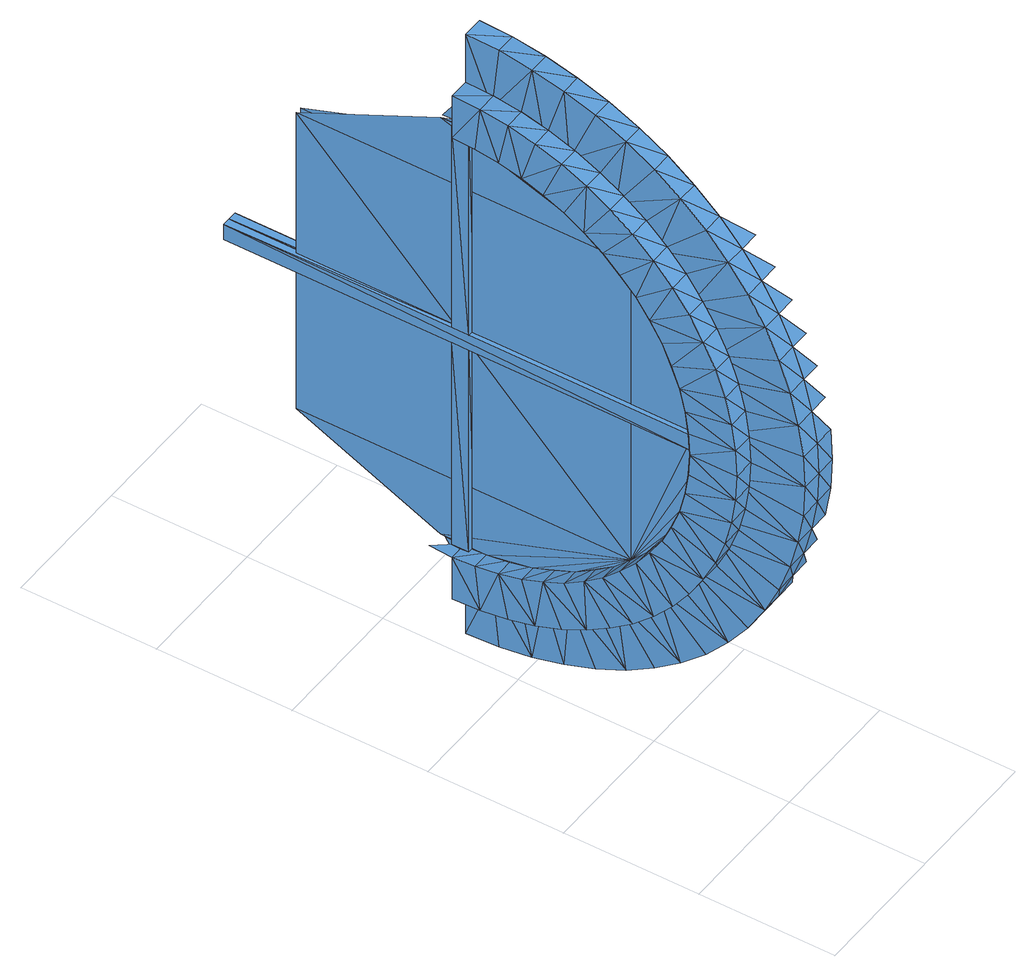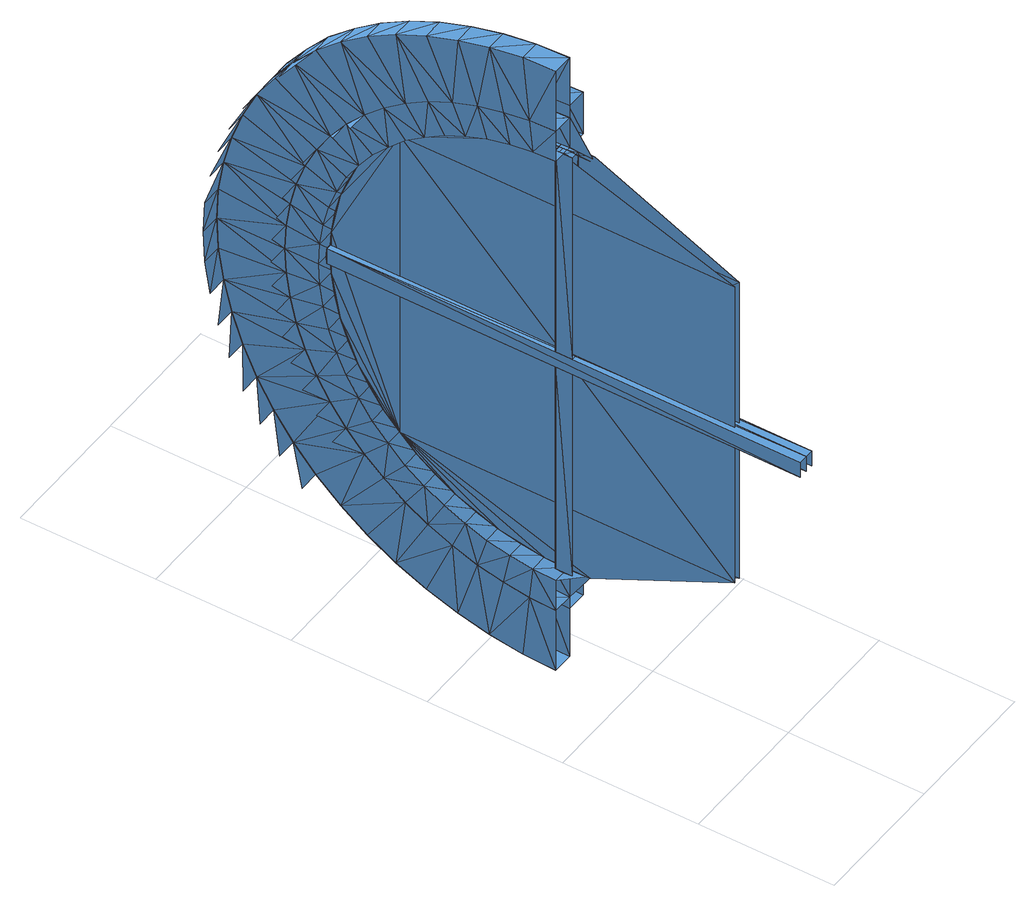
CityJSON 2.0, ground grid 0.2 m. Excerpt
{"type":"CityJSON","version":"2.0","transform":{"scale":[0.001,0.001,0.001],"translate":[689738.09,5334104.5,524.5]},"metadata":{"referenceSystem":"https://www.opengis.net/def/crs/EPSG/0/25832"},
"CityObjects":{
"building1":{"type":"Building","attributes":{"description":"FZK-Haus create by KHH / IAI / FZK","name":"FZK-Haus","Pset_BuildingCommon.SprinklerProtection":0,"Pset_BuildingCommon.SprinklerProtectionAutomatic":0,"Pset_BuildingCommon.OccupancyType":"citygml:1000 (residential building)","Pset_BuildingCommon.GrossPlannedArea":120,"Pset_BuildingCommon.NumberOfStoreys":2,"Pset_BuildingCommon.YearOfConstruction":"2008","Pset_BuildingCommon.NetAreaPlanned":120,"BaseQuantities.GrossFloorArea":241.5},"children":["building1-1"]},
"building1-1":{"type":"BuildingConstructiveElement","attributes":{"name":"Wand-Ext-OG-1","Pset_WallCommon.ThermalTransmittance":0.4,"AC_Pset_Name.Name":"Wand-Ext-OG-1","ArchiCADProperties.Ursprungsgeschoss":"Dachgeschoss","ArchiCADProperties.Raumname":"Galerie","ArchiCADProperties.Raumnummer":"7","ArchiCADProperties.Ebene":"Außenwände","ArchiCADProperties.Typ":"Wand","ArchiCADProperties.Geschützt":0,"ArchiCADProperties.Baustoff / Mehrschichtiger Aufbau / Profil / Schraffur":"Leichtbeton 102890359","ArchiCADProperties.Tragende Funktion":"Nicht definiert","ArchiCADProperties.Lage":"Nicht definiert","ArchiCADProperties.Element-Klassifizierung":"Wand","ArchiCADProperties.Umbau-Status":"Bestand","ArchiCADProperties.Anzeigen auf Umbau-Filter":"Alle relevanten Filter","ArchiCADProperties.Struktur - Typ":"Einfach","ArchiCADProperties.Baustoff/Mehrschicht/Profil":"Leichtbeton 102890359","ArchiCADProperties.Außenseite Oberfläche":"Anstrich","ArchiCADProperties.Innenseite Oberfläche":"Anstrich","ArchiCADProperties.Oberfläche Kante":"Anstrich","ArchiCADProperties.Äußerer Neigungswinkel":90,"ArchiCADProperties.Innerer Neigungswinkel":90,"ArchiCADProperties.Wand Neigungstyp":"gerade","ArchiCADProperties.Lage der Referenzlinie":"Außen","ArchiCADProperties.Geschoss für Oberkantenverknüpfung":"Nicht verknüpft","ArchiCADProperties.Geometriemethode":"Uni","BaseQuantities.Length":9.7,"BaseQuantities.Height":3.39,"BaseQuantities.Width":0.3,"BaseQuantities.GrossFootprintArea":2.91,"BaseQuantities.NetFootprintArea":2.91,"BaseQuantities.GrossSideArea":19.26,"BaseQuantities.NetSideArea":18.47,"BaseQuantities.GrossVolume":5.78,"BaseQuantities.NetVolume":5.54,"ArchiCADQuantities.Höhenangabe zum Projekt-Nullpunkt":2.7,"ArchiCADQuantities.Höhe zu Geschoss":0,"ArchiCADQuantities.Höhe":3.5,"ArchiCADQuantities.Oberflächenbereich":18.65,"ArchiCADQuantities.Netto-Volumen":5.54},"parents":["building1"],"geometry":[{"type":"MultiSurface","lod":"3","boundaries":[[[0,1,2]],[[2,1,3]],[[4,5,0]],[[3,6,7]],[[2,8,0]],[[3,9,2]],[[10,11,4]],[[0,12,4]],[[7,13,3]],[[7,14,15]],[[1,16,3]],[[17,1,0]],[[15,18,7]],[[4,19,10]],[[5,17,0]],[[20,11,10]],[[16,6,3]],[[15,14,21]],[[11,5,4]],[[6,14,7]],[[22,23,24]],[[25,26,22]],[[24,27,22]],[[22,28,25]],[[29,27,24]],[[21,30,15]],[[10,31,20]],[[9,8,2]],[[25,28,32]],[[24,33,29]],[[32,34,25]],[[8,12,0]],[[35,36,20]],[[13,9,3]],[[12,19,4]],[[21,37,38]],[[39,40,29]],[[18,13,7]],[[41,42,32]],[[29,43,39]],[[14,37,21]],[[32,44,41]],[[19,31,10]],[[38,45,21]],[[20,46,35]],[[26,23,22]],[[27,47,22]],[[47,28,22]],[[23,33,24]],[[30,18,15]],[[48,49,39]],[[34,26,25]],[[20,36,11]],[[50,51,41]],[[39,52,48]],[[53,54,35]],[[41,55,50]],[[37,56,38]],[[28,57,32]],[[58,27,29]],[[33,43,29]],[[31,46,20]],[[38,59,60]],[[40,58,29]],[[57,44,32]],[[42,34,32]],[[56,59,38]],[[54,61,35]],[[60,62,38]],[[35,63,53]],[[64,49,48]],[[45,30,21]],[[35,61,36]],[[43,52,39]],[[50,55,65]],[[66,54,53]],[[49,40,39]],[[44,55,41]],[[65,67,50]],[[48,68,64]],[[46,63,35]],[[51,42,41]],[[17,69,1]],[[1,70,16]],[[60,59,71]],[[5,72,17]],[[16,73,6]],[[52,68,48]],[[62,45,38]],[[11,74,5]],[[6,75,14]],[[71,76,60]],[[53,77,66]],[[78,79,64]],[[67,51,50]],[[80,81,66]],[[63,77,53]],[[36,82,11]],[[14,83,37]],[[84,85,65]],[[64,86,78]],[[59,87,71]],[[9,70,8]],[[65,88,84]],[[8,70,12]],[[55,89,65]],[[69,70,1]],[[70,73,16]],[[13,75,9]],[[71,87,90]],[[72,69,17]],[[68,86,64]],[[12,72,19]],[[66,81,54]],[[73,75,6]],[[76,62,60]],[[79,91,64]],[[89,88,65]],[[74,72,5]],[[61,92,36]],[[37,93,56]],[[18,83,13]],[[94,95,96]],[[97,79,78]],[[19,74,31]],[[75,83,14]],[[27,69,47]],[[90,98,71]],[[66,99,80]],[[47,73,28]],[[85,67,65]],[[58,69,27]],[[64,91,49]],[[70,69,12]],[[73,70,9]],[[28,73,57]],[[82,74,11]],[[75,73,9]],[[30,83,18]],[[69,72,12]],[[77,99,66]],[[84,88,100]],[[96,101,94]],[[94,70,95]],[[31,74,46]],[[87,102,90]],[[40,72,58]],[[100,103,84]],[[78,104,97]],[[83,93,37]],[[83,75,13]],[[72,74,19]],[[57,75,44]],[[54,105,61]],[[56,106,59]],[[70,73,47]],[[69,70,47]],[[27,107,47]],[[47,108,28]],[[47,108,27]],[[28,109,47]],[[23,110,33]],[[26,111,23]],[[33,107,23]],[[26,109,23]],[[86,104,78]],[[80,112,81]],[[43,107,33]],[[34,109,26]],[[113,114,80]],[[115,116,90]],[[58,117,27]],[[28,109,57]],[[27,107,58]],[[57,118,28]],[[101,70,94]],[[92,82,36]],[[70,119,95]],[[33,120,43]],[[34,121,26]],[[72,69,58]],[[73,75,57]],[[98,76,71]],[[45,93,30]],[[102,115,90]],[[122,123,124]],[[49,82,40]],[[46,82,63]],[[40,125,58]],[[57,118,44]],[[44,126,57]],[[58,117,40]],[[93,106,56]],[[44,93,55]],[[75,83,44]],[[52,125,43]],[[42,126,34]],[[127,128,123]],[[42,129,34]],[[43,130,52]],[[103,85,84]],[[74,82,46]],[[122,131,123]],[[124,132,122]],[[133,124,134]],[[82,74,40]],[[83,93,44]],[[81,135,54]],[[59,136,87]],[[105,92,61]],[[88,137,100]],[[91,82,49]],[[99,138,80]],[[123,139,127]],[[133,140,124]],[[80,114,112]],[[141,142,97]],[[49,143,40]],[[44,126,55]],[[55,144,44]],[[40,125,49]],[[40,74,72]],[[55,93,89]],[[107,108,47]],[[109,108,47]],[[111,110,23]],[[107,108,23]],[[108,109,23]],[[132,131,122]],[[70,119,101]],[[108,109,28]],[[108,107,27]],[[131,139,123]],[[110,120,33]],[[134,145,133]],[[127,146,128]],[[68,143,52]],[[51,144,42]],[[140,132,124]],[[117,107,27]],[[118,109,28]],[[121,111,26]],[[106,136,59]],[[147,148,100]],[[97,149,141]],[[30,93,83]],[[51,150,42]],[[52,151,68]],[[62,136,45]],[[100,152,147]],[[104,149,97]],[[139,146,127]],[[109,118,57]],[[107,117,58]],[[82,92,63]],[[109,118,34]],[[107,117,43]],[[153,154,128]],[[142,155,97]],[[137,152,100]],[[145,140,133]],[[97,155,79]],[[125,117,58]],[[126,118,57]],[[63,105,77]],[[156,157,113]],[[158,159,116]],[[113,80,138]],[[125,117,43]],[[118,126,34]],[[101,160,70]],[[70,161,119]],[[162,163,134]],[[128,164,153]],[[146,164,128]],[[115,158,116]],[[91,165,49]],[[55,144,89]],[[89,166,55]],[[49,143,91]],[[128,167,123]],[[135,105,54]],[[162,134,168]],[[118,126,44]],[[117,125,40]],[[92,105,63]],[[136,106,45]],[[93,106,89]],[[112,169,81]],[[87,170,102]],[[86,143,68]],[[67,144,51]],[[79,105,91]],[[163,145,134]],[[131,132,139]],[[45,106,93]],[[143,125,40]],[[144,126,44]],[[148,103,100]],[[76,136,62]],[[160,161,70]],[[161,171,119]],[[89,136,88]],[[143,125,52]],[[126,144,42]],[[152,172,147]],[[91,92,82]],[[140,145,132]],[[67,173,51]],[[68,174,86]],[[105,92,91]],[[106,136,89]],[[136,170,87]],[[113,157,114]],[[164,175,153]],[[168,176,162]],[[153,175,154]],[[69,177,70]],[[70,178,73]],[[90,116,179]],[[146,139,164]],[[126,144,55]],[[125,143,49]],[[154,167,128]],[[77,105,99]],[[72,180,69]],[[73,181,75]],[[176,163,162]],[[79,182,91]],[[89,166,88]],[[88,183,89]],[[91,165,79]],[[155,105,79]],[[165,143,49]],[[166,144,55]],[[169,135,81]],[[158,184,159]],[[124,123,185]],[[74,186,72]],[[75,187,83]],[[175,188,154]],[[149,189,141]],[[190,191,154]],[[134,124,185]],[[88,136,137]],[[141,192,142]],[[163,176,145]],[[193,194,168]],[[154,188,190]],[[104,182,86]],[[85,183,67]],[[156,113,195]],[[144,166,89]],[[143,165,91]],[[98,90,179]],[[195,113,138]],[[132,196,139]],[[161,160,171]],[[156,197,157]],[[98,170,76]],[[194,176,168]],[[82,198,74]],[[83,199,93]],[[85,200,67]],[[86,201,104]],[[105,135,99]],[[170,202,102]],[[145,196,132]],[[175,164,188]],[[193,168,203]],[[144,166,67]],[[143,165,86]],[[168,134,185]],[[191,167,154]],[[177,178,70]],[[178,181,73]],[[182,165,91]],[[183,166,89]],[[99,135,138]],[[180,177,69]],[[155,204,79]],[[88,183,137]],[[137,205,88]],[[79,182,155]],[[188,206,190]],[[136,170,137]],[[192,141,189]],[[76,170,136]],[[181,187,75]],[[152,207,172]],[[182,165,86]],[[166,183,67]],[[116,159,208]],[[186,180,72]],[[92,209,82]],[[93,210,106]],[[115,102,202]],[[155,135,105]],[[176,196,145]],[[203,211,193]],[[190,206,191]],[[123,167,185]],[[158,212,184]],[[149,182,104]],[[103,183,85]],[[166,183,88]],[[165,182,79]],[[197,213,157]],[[187,199,83]],[[142,169,155]],[[109,181,108]],[[211,194,193]],[[108,177,107]],[[203,168,185]],[[192,214,142]],[[169,135,155]],[[170,202,137]],[[118,181,109]],[[215,216,172]],[[217,218,192]],[[107,177,117]],[[198,186,74]],[[137,202,152]],[[194,211,176]],[[112,114,219]],[[135,169,138]],[[164,139,220]],[[126,187,118]],[[207,215,172]],[[204,182,79]],[[205,183,88]],[[103,221,85]],[[104,222,149]],[[147,172,223]],[[199,210,93]],[[206,224,191]],[[117,180,125]],[[105,225,92]],[[106,226,136]],[[178,177,108]],[[181,178,108]],[[179,116,208]],[[227,156,195]],[[197,156,227]],[[107,228,108]],[[108,229,109]],[[212,230,184]],[[231,232,197]],[[230,233,184]],[[98,202,170]],[[142,234,155]],[[137,205,152]],[[152,235,137]],[[155,204,142]],[[179,236,98]],[[219,195,138]],[[117,237,107]],[[109,238,118]],[[209,198,82]],[[206,188,224]],[[187,181,118]],[[177,180,117]],[[188,164,220]],[[211,196,176]],[[185,196,203]],[[191,224,167]],[[202,207,152]],[[169,219,138]],[[197,232,213]],[[183,205,137]],[[182,204,155]],[[196,211,203]],[[158,115,236]],[[144,210,126]],[[125,239,117]],[[118,240,126]],[[210,226,106]],[[192,218,214]],[[125,198,143]],[[180,186,125]],[[148,147,223]],[[241,192,189]],[[169,112,219]],[[236,115,202]],[[142,214,169]],[[217,192,241]],[[159,184,242]],[[210,199,126]],[[186,198,125]],[[135,243,105]],[[136,244,170]],[[139,196,220]],[[225,209,92]],[[183,205,103]],[[182,204,149]],[[166,210,144]],[[215,245,216]],[[98,236,202]],[[224,220,167]],[[189,234,149]],[[148,235,103]],[[234,204,155]],[[235,205,137]],[[224,188,220]],[[143,246,125]],[[126,247,144]],[[114,157,248]],[[126,199,187]],[[143,198,165]],[[226,244,136]],[[148,249,103]],[[149,250,189]],[[230,251,233]],[[202,236,207]],[[214,219,169]],[[234,204,149]],[[205,235,103]],[[252,167,220]],[[208,159,242]],[[253,197,227]],[[208,254,179]],[[248,227,195]],[[205,235,152]],[[204,234,142]],[[217,255,218]],[[231,197,253]],[[172,216,256]],[[219,248,195]],[[252,257,167]],[[258,259,185]],[[212,158,254]],[[165,260,143]],[[144,261,166]],[[262,263,231]],[[243,225,105]],[[198,209,165]],[[169,264,135]],[[170,265,202]],[[219,114,248]],[[254,158,236]],[[231,263,232]],[[183,244,166]],[[218,248,214]],[[254,215,207]],[[236,254,207]],[[185,259,266]],[[165,225,182]],[[235,223,148]],[[234,241,189]],[[166,226,210]],[[244,226,166]],[[209,225,165]],[[196,185,266]],[[267,252,220]],[[179,254,236]],[[244,265,170]],[[207,152,235]],[[214,142,234]],[[214,248,219]],[[223,172,256]],[[268,217,241]],[[157,213,269]],[[215,270,245]],[[184,233,271]],[[230,272,251]],[[182,273,165]],[[166,274,183]],[[255,217,268]],[[275,257,252]],[[258,276,259]],[[255,277,218]],[[205,244,183]],[[275,252,267]],[[264,243,135]],[[95,278,96]],[[248,253,227]],[[142,214,279]],[[152,207,280]],[[182,225,204]],[[230,212,281]],[[257,282,167]],[[283,258,185]],[[254,270,215]],[[208,242,254]],[[242,184,271]],[[284,231,253]],[[248,157,269]],[[281,212,254]],[[285,286,255]],[[287,288,245]],[[266,289,196]],[[290,267,220]],[[270,287,245]],[[272,291,251]],[[265,292,202]],[[262,293,263]],[[262,231,284]],[[259,276,294]],[[218,277,248]],[[266,259,294]],[[295,275,267]],[[291,296,251]],[[216,245,297]],[[215,207,280]],[[218,214,279]],[[204,298,182]],[[183,299,205]],[[225,243,204]],[[278,95,119]],[[234,142,279]],[[280,207,235]],[[235,152,280]],[[279,214,234]],[[235,280,223]],[[234,279,241]],[[255,286,277]],[[213,232,300]],[[236,202,292]],[[205,265,244]],[[248,269,253]],[[293,301,263]],[[242,281,254]],[[235,292,205]],[[257,275,295]],[[277,269,248]],[[254,281,270]],[[294,289,266]],[[290,295,267]],[[292,265,205]],[[243,264,204]],[[302,256,223]],[[303,268,241]],[[256,216,297]],[[304,255,268]],[[233,251,305]],[[204,264,234]],[[214,218,303]],[[207,215,302]],[[169,219,306]],[[280,302,223]],[[279,303,241]],[[272,230,307]],[[285,255,304]],[[119,308,101]],[[101,309,119]],[[269,213,300]],[[307,230,281]],[[282,310,167]],[[311,283,185]],[[269,300,253]],[[289,312,196]],[[313,290,220]],[[271,307,242]],[[300,284,253]],[[276,258,289]],[[294,276,289]],[[290,257,295]],[[234,314,204]],[[205,315,235]],[[287,316,288]],[[281,307,270]],[[291,317,296]],[[264,279,234]],[[271,233,305]],[[318,262,284]],[[286,300,277]],[[307,287,270]],[[242,307,281]],[[254,236,319]],[[293,320,301]],[[270,215,302]],[[277,218,303]],[[277,300,269]],[[279,214,303]],[[302,215,280]],[[280,207,302]],[[303,218,279]],[[293,262,318]],[[285,321,286]],[[232,263,322]],[[264,169,306]],[[319,236,292]],[[323,282,257]],[[283,324,258]],[[235,280,292]],[[323,257,290]],[[302,297,256]],[[303,304,268]],[[308,119,171]],[[320,325,301]],[[245,288,326]],[[219,248,327]],[[218,277,328]],[[215,270,329]],[[291,330,317]],[[264,306,279]],[[291,272,331]],[[300,232,322]],[[331,272,307]],[[280,319,292]],[[251,296,332]],[[321,333,286]],[[258,324,334]],[[289,258,334]],[[335,323,290]],[[312,336,196]],[[337,313,220]],[[167,338,185]],[[310,339,167]],[[340,311,185]],[[287,341,316]],[[300,322,284]],[[307,341,287]],[[297,245,326]],[[342,285,304]],[[271,305,307]],[[281,254,343]],[[322,318,284]],[[286,333,300]],[[306,219,327]],[[343,254,319]],[[160,344,171]],[[302,343,280]],[[327,303,279]],[[306,327,279]],[[303,218,328]],[[329,270,302]],[[302,215,329]],[[328,277,303]],[[287,270,329]],[[286,277,328]],[[321,285,342]],[[330,345,317]],[[320,346,325]],[[305,251,332]],[[347,293,318]],[[263,301,348]],[[341,349,316]],[[282,323,335]],[[334,312,289]],[[313,335,290]],[[280,343,319]],[[305,331,307]],[[248,269,350]],[[320,293,347]],[[333,322,300]],[[302,329,297]],[[303,328,304]],[[345,351,317]],[[321,352,333]],[[307,331,341]],[[277,286,353]],[[270,287,354]],[[320,355,346]],[[324,283,312]],[[322,263,348]],[[356,291,331]],[[334,324,312]],[[313,282,335]],[[330,291,356]],[[307,281,357]],[[322,347,318]],[[196,358,220]],[[336,359,196]],[[327,328,303]],[[288,316,360]],[[327,248,350]],[[357,281,343]],[[342,353,304]],[[354,326,297]],[[329,354,297]],[[328,353,304]],[[352,361,333]],[[296,317,362]],[[331,356,341]],[[302,329,343]],[[305,356,331]],[[341,363,349]],[[333,348,322]],[[328,277,353]],[[354,287,329]],[[329,270,354]],[[353,286,328]],[[361,348,333]],[[356,363,341]],[[341,287,354]],[[333,286,353]],[[364,282,313]],[[364,310,282]],[[311,365,283]],[[326,288,360]],[[366,321,342]],[[301,325,367]],[[269,300,368]],[[332,296,362]],[[369,320,347]],[[329,357,343]],[[305,332,356]],[[327,350,328]],[[322,348,347]],[[352,321,366]],[[355,320,369]],[[363,370,349]],[[312,283,371]],[[372,364,313]],[[283,365,371]],[[348,301,367]],[[373,330,356]],[[331,307,374]],[[345,330,373]],[[286,333,375]],[[287,341,376]],[[350,269,368]],[[374,307,357]],[[352,377,361]],[[370,378,349]],[[354,360,326]],[[353,366,342]],[[339,338,167]],[[379,340,185]],[[350,368,328]],[[348,369,347]],[[354,374,329]],[[368,353,328]],[[332,362,356]],[[356,373,363]],[[329,374,357]],[[361,367,348]],[[317,351,380]],[[300,322,381]],[[371,336,312]],[[337,372,313]],[[316,349,382]],[[353,286,375]],[[376,341,354]],[[354,287,376]],[[375,333,353]],[[310,364,372]],[[325,346,383]],[[373,370,363]],[[363,341,376]],[[361,333,375]],[[352,384,377]],[[385,337,220]],[[362,373,356]],[[360,316,382]],[[386,352,366]],[[361,377,367]],[[348,367,369]],[[387,388,389]],[[390,391,392]],[[362,317,380]],[[393,355,369]],[[356,331,394]],[[368,300,381]],[[394,331,374]],[[395,396,389]],[[397,391,390]],[[371,365,336]],[[337,310,372]],[[365,311,336]],[[367,325,383]],[[398,345,373]],[[389,399,387]],[[392,400,390]],[[366,375,353]],[[360,376,354]],[[401,345,398]],[[278,402,96]],[[388,395,389]],[[391,403,392]],[[368,375,353]],[[333,361,404]],[[341,363,405]],[[359,358,196]],[[384,352,386]],[[354,376,374]],[[370,406,378]],[[399,407,387]],[[400,408,390]],[[384,409,377]],[[367,383,369]],[[397,390,408]],[[373,410,370]],[[362,398,373]],[[377,411,367]],[[322,348,412]],[[376,382,360]],[[375,386,366]],[[388,387,407]],[[413,310,337]],[[413,339,310]],[[340,414,311]],[[389,396,398]],[[375,333,404]],[[405,363,376]],[[376,341,405]],[[404,361,375]],[[376,394,374]],[[383,393,369]],[[409,411,377]],[[370,363,405]],[[377,361,404]],[[368,381,375]],[[411,383,367]],[[391,397,383]],[[338,379,185]],[[399,389,398]],[[383,397,408]],[[392,403,415]],[[349,378,416]],[[362,380,398]],[[381,322,412]],[[417,356,394]],[[101,96,309]],[[308,278,119]],[[370,410,406]],[[373,356,417]],[[418,388,407]],[[400,392,415]],[[336,311,419]],[[420,413,337]],[[373,398,410]],[[311,414,419]],[[407,418,399]],[[408,421,400]],[[399,422,407]],[[400,415,408]],[[398,396,422]],[[421,391,383]],[[422,398,399]],[[383,421,408]],[[386,404,375]],[[382,405,376]],[[399,423,407]],[[400,424,408]],[[381,412,375]],[[308,309,101]],[[309,308,119]],[[418,422,399]],[[421,415,400]],[[422,418,407]],[[415,421,408]],[[361,377,425]],[[363,370,426]],[[382,349,416]],[[427,384,386]],[[376,417,394]],[[405,417,376]],[[412,404,375]],[[348,367,428]],[[419,359,336]],[[429,420,337]],[[411,430,383]],[[398,431,410]],[[339,413,420]],[[423,432,407]],[[424,433,408]],[[383,408,433]],[[409,384,427]],[[418,407,432]],[[404,361,425]],[[426,370,405]],[[405,363,426]],[[425,377,404]],[[358,385,220]],[[399,398,434]],[[410,370,426]],[[411,377,425]],[[405,426,382]],[[404,425,386]],[[412,348,428]],[[435,373,417]],[[398,373,435]],[[421,383,436]],[[423,399,434]],[[436,383,433]],[[400,415,437]],[[426,416,382]],[[425,427,386]],[[160,101,344]],[[438,308,171]],[[439,418,432]],[[424,400,437]],[[412,428,404]],[[423,440,432]],[[424,437,433]],[[378,406,441]],[[405,435,417]],[[434,398,440]],[[442,421,436]],[[377,411,443]],[[370,410,444]],[[434,440,423]],[[442,436,433]],[[367,383,445]],[[428,425,404]],[[344,438,171]],[[440,439,432]],[[437,442,433]],[[416,378,441]],[[446,409,427]],[[405,426,435]],[[425,377,443]],[[444,410,426]],[[426,370,444]],[[443,411,425]],[[428,367,445]],[[447,398,435]],[[431,398,447]],[[426,441,416]],[[425,446,427]],[[428,443,425]],[[426,444,435]],[[446,443,425]],[[441,444,426]],[[444,447,435]],[[428,445,443]]],"semantics":{"surfaces":[{"type":"Window"}],"values":[0,0,0,0,0,0,0,0,0,0,0,0,0,0,0,0,0,0,0,0,0,0,0,0,0,0,0,0,0,0,0,0,0,0,0,0,0,0,0,0,0,0,0,0,0,0,0,0,0,0,0,0,0,0,0,0,0,0,0,0,0,0,0,0,0,0,0,0,0,0,0,0,0,0,0,0,0,0,0,0,0,0,0,0,0,0,0,0,0,0,0,0,0,0,0,0,0,0,0,0,0,0,0,0,0,0,0,0,0,0,0,0,0,0,0,0,0,0,0,0,0,0,0,0,0,0,0,0,0,0,0,0,0,0,0,0,0,0,0,0,0,0,0,0,0,0,0,0,0,0,0,0,0,0,0,0,0,0,0,0,0,0,0,0,0,0,0,0,0,0,0,0,0,0,0,0,0,0,0,0,0,0,0,0,0,0,0,0,0,0,0,0,0,0,0,0,0,0,0,0,0,0,0,0,0,0,0,0,0,0,0,0,0,0,0,0,0,0,0,0,0,0,0,0,0,0,0,0,0,0,0,0,0,0,0,0,0,0,0,0,0,0,0,0,0,0,0,0,0,0,0,0,0,0,0,0,0,0,0,0,0,0,0,0,0,0,0,0,0,0,0,0,0,0,0,0,0,0,0,0,0,0,0,0,0,0,0,0,0,0,0,0,0,0,0,0,0,0,0,0,0,0,0,0,0,0,0,0,0,0,0,0,0,0,0,0,0,0,0,0,0,0,0,0,0,0,0,0,0,0,0,0,0,0,0,0,0,0,0,0,0,0,0,0,0,0,0,0,0,0,0,0,0,0,0,0,0,0,0,0,0,0,0,0,0,0,0,0,0,0,0,0,0,0,0,0,0,0,0,0,0,0,0,0,0,0,0,0,0,0,0,0,0,0,0,0,0,0,0,0,0,0,0,0,0,0,0,0,0,0,0,0,0,0,0,0,0,0,0,0,0,0,0,0,0,0,0,0,0,0,0,0,0,0,0,0,0,0,0,0,0,0,0,0,0,0,0,0,0,0,0,0,0,0,0,0,0,0,0,0,0,0,0,0,0,0,0,0,0,0,0,0,0,0,0,0,0,0,0,0,0,0,0,0,0,0,0,0,0,0,0,0,0,0,0,0,0,0,0,0,0,0,0,0,0,0,0,0,0,0,0,0,0,0,0,0,0,0,0,0,0,0,0,0,0,0,0,0,0,0,0,0,0,0,0,0,0,0,0,0,0,0,0,0,0,0,0,0,0,0,0,0,0,0,0,0,0,0,0,0,0,0,0,0,0,0,0,0,0,0,0,0,0,0,0,0,0,0,0,0,0,0,0,0,0,0,0,0,0,0,0,0,0,0,0,0,0,0,0,0,0,0,0,0,0,0,0,0,0,0,0,0,0,0,0,0,0,0,0,0,0,0,0,0,0,0,0,0,0,0,0,0,0,0,0,0,0,0,0,0,0,0,0,0,0,0,0,0,0,0,0,0,0,0,0,0,0,0,0,0,0,0,0,0,0,0,0,0,0,0,0,0,0,0,0,0,0,0,0,0,0,0,0,0,0,0,0,0,0,0,0,0,0,0,0,0,0,0,0,0,0,0,0,0,0,0,0,0,0,0,0,0,0,0,0,0,0,0,0,0,0,0,0,0,0,0,0,0,0,0,0,0,0,0,0,0,0,0,0,0,0,0,0,0,0,0,0,0,0,0,0,0,0,0,0,0,0,0,0,0,0,0,0,0,0,0,0,0,0,0,0,0,0,0,0,0,0,0,0,0,0,0,0,0,0,0,0,0,0,0,0,0,0,0,0,0,0,0,0,0,0,0,0,0,0,0,0,0,0,0,0,0,0,0,0,0,0,0,0,0,0,0,0,0,0,0,0,0,0,0,0,0,0,0,0,0,0,0,0,0,0,0,0,0,0,0,0,0,0,0,0,0,0,0,0,0,0,0,0,0,0,0,0,0,0,0,0,0,0,0,0,0,0,0,0,0,0,0,0,0,0,0,0,0,0,0,0,0,0,0,0,0,0,0,0,0,0,0,0,0,0,0,0,0,0,0,0,0,0,0,0,0,0,0,0,0,0,0,0,0,0,0,0,0,0,0,0,0,0,0,0,0,0,0,0,0,0,0,0,0,0,0,0,0,0,0,0,0,0,0,0,0,0,0,0,0,0,0,0,0,0,0,0,0,0,0,0,0,0,0,0,0,0,0,0,0,0,0,0,0,0,0,0,0,0,0,0,0,0,0,0,0,0,0,0,0,0,0,0,0,0,0,0,0,0,0,0,0,0,0,0,0,0,0,0,0,0,0]}}]}
},
"vertices":[
[5,82,541],[5,150,500],[5,80,500],[5,82,459],[5,88,582],[5,157,568],[5,157,432],[5,88,418],[35,80,500],[35,82,459],[5,98,622],[5,165,602],[35,82,541],[35,88,418],[5,165,398],[5,98,378],[5,152,466],[5,152,534],[35,98,378],[35,88,582],[5,112,661],[5,112,339],[35,0,500],[65,0,500],[35,2,549],[35,2,451],[65,2,451],[35,102,539],[35,102,461],[35,10,598],[35,112,339],[35,98,622],[35,10,402],[65,2,549],[65,10,402],[5,130,698],[5,177,634],[5,177,366],[5,130,302],[35,22,645],[35,117,616],[35,22,355],[65,22,355],[65,10,598],[35,117,384],[35,130,302],[35,112,661],[35,100,500],[35,38,691],[35,130,653],[35,38,309],[65,38,309],[65,22,645],[5,151,733],[5,209,694],[35,130,347],[5,191,335],[35,108,422],[35,108,578],[5,209,306],[5,151,267],[5,191,665],[35,151,267],[35,130,698],[35,59,736],[35,59,264],[5,175,766],[65,59,264],[65,38,691],[35,152,534],[35,150,500],[5,175,234],[35,157,568],[35,152,466],[35,165,602],[35,157,432],[35,175,234],[35,151,733],[35,84,778],[35,167,722],[5,203,797],[5,229,722],[35,177,634],[35,165,398],[35,84,222],[65,84,222],[65,59,736],[5,229,278],[35,167,278],[35,147,311],[5,203,203],[35,147,689],[35,191,665],[35,177,366],[23,150,500],[23,151,513],[23,151,488],[35,113,817],[35,203,203],[35,175,766],[35,113,183],[35,151,488],[5,253,253],[65,113,183],[65,84,778],[35,209,694],[35,191,335],[65,102,539],[65,100,500],[65,102,461],[95,0,500],[95,2,451],[5,253,747],[5,234,825],[5,278,771],[5,278,229],[5,234,175],[65,108,578],[65,108,422],[35,151,513],[95,2,549],[95,10,402],[30,150,500],[30,152,534],[30,152,466],[65,117,616],[65,117,384],[30,157,568],[30,165,602],[95,22,355],[95,10,598],[40,150,500],[40,152,466],[30,157,432],[30,165,398],[35,229,722],[35,209,306],[35,191,246],[35,203,797],[40,152,534],[40,157,432],[35,146,854],[35,217,783],[65,130,653],[65,130,347],[40,165,398],[40,157,568],[35,146,146],[65,146,146],[65,113,817],[95,38,309],[95,22,645],[35,217,217],[30,177,634],[30,191,665],[35,191,754],[5,267,849],[5,306,791],[5,306,209],[5,267,151],[48,151,488],[48,150,500],[30,177,366],[40,177,366],[40,165,602],[65,147,689],[65,147,311],[30,253,747],[30,191,335],[35,253,747],[35,229,278],[48,151,513],[35,183,113],[95,59,264],[95,38,691],[40,177,634],[40,191,335],[65,152,534],[65,150,500],[35,234,175],[65,157,568],[65,152,466],[65,167,722],[65,167,278],[5,302,130],[30,253,253],[65,165,602],[65,157,432],[40,191,665],[65,146,854],[30,209,694],[30,229,722],[35,183,887],[30,209,306],[40,209,306],[35,234,825],[40,253,253],[5,302,870],[65,177,634],[65,165,398],[95,84,222],[95,59,736],[35,253,253],[30,229,278],[65,191,754],[65,191,246],[40,209,694],[35,246,191],[35,267,151],[65,191,665],[65,177,366],[40,229,278],[5,335,191],[5,335,809],[35,246,809],[35,278,167],[35,222,84],[35,222,916],[35,278,833],[35,278,771],[40,253,747],[95,113,183],[95,84,778],[65,183,113],[40,229,722],[65,209,694],[65,191,335],[35,267,849],[95,102,539],[95,100,500],[5,366,177],[5,339,888],[5,366,823],[5,339,112],[65,217,783],[65,217,217],[35,278,229],[95,108,578],[95,102,461],[95,117,616],[95,108,422],[65,183,887],[35,302,130],[65,229,722],[65,209,306],[35,264,59],[95,130,653],[95,117,384],[35,306,791],[95,146,146],[95,113,817],[5,378,98],[30,278,771],[35,302,870],[35,306,209],[35,264,941],[65,222,84],[30,335,809],[30,335,191],[30,278,229],[95,147,689],[95,130,347],[5,378,902],[5,398,835],[65,253,747],[65,229,278],[40,278,229],[40,278,771],[65,222,916],[35,335,809],[35,311,147],[35,339,112],[5,398,165],[95,167,722],[95,147,311],[30,306,791],[30,306,209],[35,311,853],[23,849,513],[65,246,809],[65,246,191],[35,335,191],[30,398,835],[30,398,165],[35,339,888],[35,309,962],[35,347,870],[35,347,130],[35,309,38],[40,335,191],[40,335,809],[5,432,157],[65,253,253],[5,418,912],[40,306,209],[40,306,791],[5,418,88],[65,264,59],[95,191,754],[95,167,278],[35,366,823],[5,432,843],[65,278,167],[65,278,833],[65,264,941],[35,378,98],[65,278,771],[35,366,177],[35,849,513],[35,849,488],[30,466,848],[30,466,152],[40,398,165],[40,398,835],[95,217,783],[95,191,246],[35,355,22],[5,459,82],[35,378,902],[65,278,229],[5,459,918],[35,355,978],[35,398,835],[30,366,823],[30,366,177],[5,466,848],[65,309,38],[65,306,791],[65,311,853],[65,311,147],[5,466,152],[35,398,165],[35,418,88],[35,384,883],[40,366,177],[40,366,823],[40,466,152],[40,466,848],[30,747,747],[30,534,848],[30,534,152],[35,384,117],[65,309,962],[65,306,209],[48,849,488],[5,500,150],[5,500,850],[35,418,912],[35,432,843],[35,402,10],[65,335,809],[5,500,80],[35,402,990],[65,347,870],[65,347,130],[5,500,920],[35,432,157],[65,335,191],[40,747,253],[40,534,152],[65,355,22],[35,422,892],[35,459,82],[35,422,108],[30,432,843],[30,432,157],[65,355,978],[35,466,848],[65,366,823],[35,459,918],[35,461,102],[40,432,157],[40,432,843],[35,466,152],[65,366,177],[65,384,883],[65,384,117],[35,461,898],[35,451,2],[30,747,253],[35,500,80],[65,398,835],[65,402,10],[35,500,850],[35,451,998],[40,747,747],[65,402,990],[23,488,488],[23,513,488],[23,488,151],[23,488,849],[23,513,849],[23,488,513],[35,500,920],[65,398,165],[23,513,151],[23,500,150],[23,500,850],[35,500,150],[35,488,151],[35,488,513],[5,534,152],[23,849,488],[23,513,513],[65,422,892],[65,422,108],[35,500,0],[35,488,488],[35,488,849],[35,500,1000],[35,500,100],[35,500,900],[65,432,843],[30,500,850],[30,500,150],[35,513,513],[65,451,2],[65,432,157],[35,513,488],[40,500,150],[40,500,850],[35,513,849],[35,513,151],[48,488,151],[48,488,513],[65,461,898],[65,461,102],[65,451,998],[65,466,848],[40,534,848],[35,534,848],[35,534,152],[48,488,488],[48,488,849],[48,500,150],[65,466,152],[48,500,850],[48,513,513],[48,849,513],[48,513,488],[48,513,151],[65,500,0],[48,513,849],[65,500,900],[65,500,100],[65,500,850],[65,500,1000],[65,500,150]
]}
